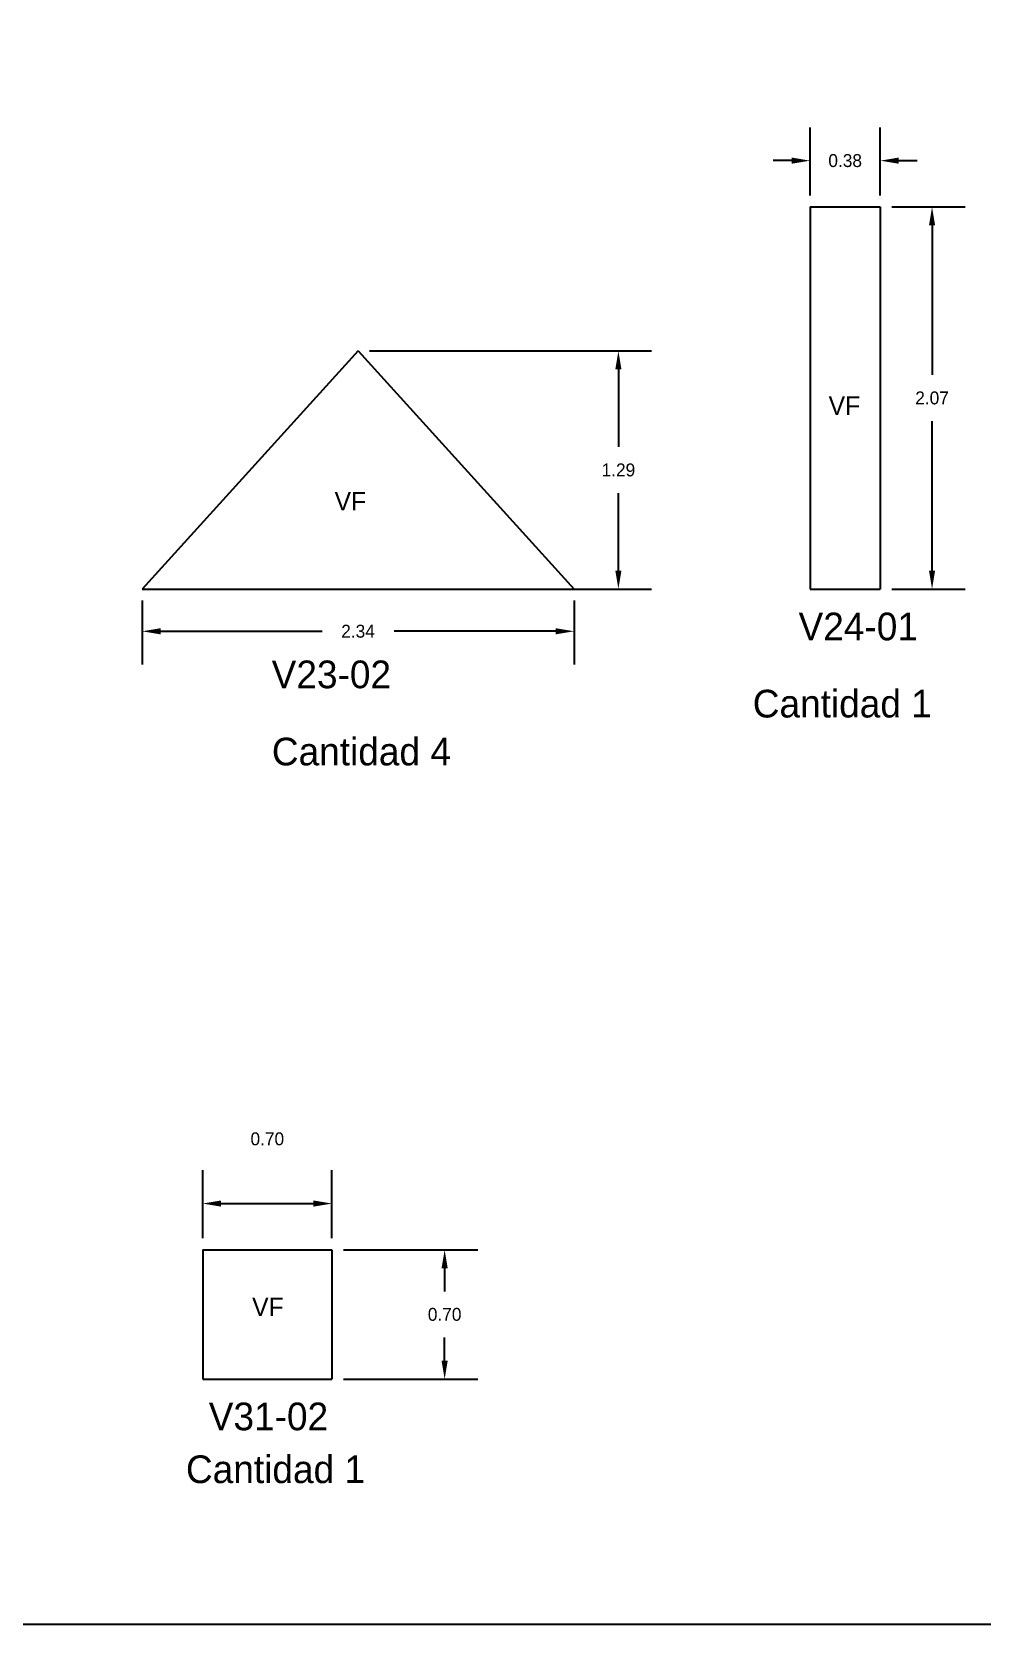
# Model space of a CAD drawing. Extents: x 48 to 72.1, y -38.6 to -0.2.
# Drawn here: x 63.01 to 68.15, y -38.65 to -30.02 of the extents above; entities that cross this region are included whole.
import ezdxf

# ---------------------------------------------------------------- set-up
doc = ezdxf.new("R2010")
doc.units = 0
doc.header["$MEASUREMENT"] = 0
doc.layers.get('0').update_dxf_attribs({"linetype": 'CONTINUOUS'})
doc.layers.get('DEFPOINTS').update_dxf_attribs({"linetype": 'CONTINUOUS'})
doc.layers.add('ROTULO', color=12, linetype='CONTINUOUS')
doc.styles.add('CAMILO', font='comic.ttf', dxfattribs={"height": 0.1})
doc.dimstyles.new('CAMILO', dxfattribs={"dimscale": 0, "dimtxt": 0.07, "dimasz": 0.1, "dimexe": 0.18, "dimexo": 0.0625, "dimgap": 0.09, "dimtad": 0, "dimtih": 1, "dimtoh": 1, "dimzin": 0, "dimtxsty": 'STANDARD', "dimcen": 0.09, "dimclrd": 2, "dimclre": 2, "dimclrt": 5, "dimazin": 3, "dimtfac": 1, "dimtofl": 0, "dimtmove": 0, "dimatfit": 3, "dimtolj": 1, "dimtzin": 0})

# ---------------------------------------------------------------- blocks, each defined once
blk = doc.blocks.new('*D51')
at = {"color": 2, "linetype": 'BYBLOCK'}
for p, q in [((27.4084, 2.9528), (28.9364, 2.9528)), ((28.7564, 2.8528), (28.7564, 2.4328)), ((28.7564, 1.7628), (28.7564, 2.1828)), ((27.4084, 1.6628), (28.9364, 1.6628))]:
    blk.add_line(p, q, dxfattribs=at)
for points in [[(28.7397, 2.8528), (28.773, 2.8528), (28.7564, 2.9528)], [(28.7397, 1.7628), (28.773, 1.7628), (28.7564, 1.6628)]]:
    blk.add_solid(points, dxfattribs=at)
at = {"layer": 'DEFPOINTS', "color": 0, "linetype": 'BYBLOCK'}
for p in [(27.3459, 2.9528), (27.3459, 1.6628), (28.7564, 1.6628)]:
    blk.add_point(p, dxfattribs=at)
at = {"color": 5, "linetype": 'BYBLOCK', "insert": (28.7564, 2.3078), "char_height": 0.07, "attachment_point": 5}
blk.add_mtext('\\A1;1.29', dxfattribs=at)
blk = doc.blocks.new('*D52')
at = {"color": 2, "linetype": 'BYBLOCK'}
for p, q in [((26.1759, 1.6003), (26.1759, 1.2541)), ((28.5159, 1.6003), (28.5159, 1.2541)), ((26.2759, 1.4341), (27.1509, 1.4341)), ((28.4159, 1.4341), (27.5409, 1.4341))]:
    blk.add_line(p, q, dxfattribs=at)
for points in [[(26.2759, 1.4508), (26.2759, 1.4175), (26.1759, 1.4341)], [(28.4159, 1.4508), (28.4159, 1.4175), (28.5159, 1.4341)]]:
    blk.add_solid(points, dxfattribs=at)
at = {"layer": 'DEFPOINTS', "color": 0, "linetype": 'BYBLOCK'}
for p in [(26.1759, 1.6628), (28.5159, 1.6628), (26.1759, 1.4341)]:
    blk.add_point(p, dxfattribs=at)
at = {"color": 5, "linetype": 'BYBLOCK', "insert": (27.3459, 1.4341), "char_height": 0.07, "attachment_point": 5}
blk.add_mtext('\\A1;2.34', dxfattribs=at)
blk = doc.blocks.new('*D54')
at = {"color": 2, "linetype": 'BYBLOCK'}
for p, q in [((29.9794, 3.7328), (30.3776, 3.7328)), ((30.1976, 3.6328), (30.1976, 2.8228)), ((30.1976, 1.7628), (30.1976, 2.5728)), ((29.9794, 1.6628), (30.3776, 1.6628))]:
    blk.add_line(p, q, dxfattribs=at)
for points in [[(30.181, 3.6328), (30.2143, 3.6328), (30.1976, 3.7328)], [(30.181, 1.7628), (30.2143, 1.7628), (30.1976, 1.6628)]]:
    blk.add_solid(points, dxfattribs=at)
at = {"layer": 'DEFPOINTS', "color": 0, "linetype": 'BYBLOCK'}
for p in [(29.9169, 3.7328), (29.9169, 1.6628), (30.1976, 1.6628)]:
    blk.add_point(p, dxfattribs=at)
at = {"color": 5, "linetype": 'BYBLOCK', "insert": (30.1976, 2.6978), "char_height": 0.07, "attachment_point": 5}
blk.add_mtext('\\A1;2.07', dxfattribs=at)
blk = doc.blocks.new('*D53')
at = {"color": 2, "linetype": 'BYBLOCK'}
for p, q in [((29.5369, 3.7953), (29.5369, 4.1634)), ((29.9169, 3.7953), (29.9169, 4.1634)), ((29.4369, 3.9834), (29.3369, 3.9834)), ((30.0169, 3.9834), (30.1169, 3.9834))]:
    blk.add_line(p, q, dxfattribs=at)
for points in [[(29.4369, 4.0001), (29.4369, 3.9668), (29.5369, 3.9834)], [(30.0169, 4.0001), (30.0169, 3.9668), (29.9169, 3.9834)]]:
    blk.add_solid(points, dxfattribs=at)
at = {"layer": 'DEFPOINTS', "color": 0, "linetype": 'BYBLOCK'}
for p in [(29.9169, 3.9834), (29.5369, 3.7328), (29.9169, 3.7328)]:
    blk.add_point(p, dxfattribs=at)
at = {"color": 5, "linetype": 'BYBLOCK', "insert": (29.7269, 3.9834), "char_height": 0.07, "attachment_point": 5}
blk.add_mtext('\\A1;0.38', dxfattribs=at)
blk = doc.blocks.new('*D87')
at = {"color": 2, "linetype": 'BYBLOCK'}
for p, q in [((62.5537, -36.6199), (63.2819, -36.6199)), ((63.1019, -36.7199), (63.1019, -36.8449)), ((63.1019, -37.2199), (63.1019, -37.0949)), ((62.5537, -37.3199), (63.2819, -37.3199))]:
    blk.add_line(p, q, dxfattribs=at)
for points in [[(63.0853, -36.7199), (63.1186, -36.7199), (63.1019, -36.6199)], [(63.0853, -37.2199), (63.1186, -37.2199), (63.1019, -37.3199)]]:
    blk.add_solid(points, dxfattribs=at)
at = {"layer": 'DEFPOINTS', "color": 0, "linetype": 'BYBLOCK'}
for p in [(62.4912, -36.6199), (62.4912, -37.3199), (63.1019, -37.3199)]:
    blk.add_point(p, dxfattribs=at)
at = {"color": 5, "linetype": 'BYBLOCK', "insert": (63.1019, -36.9699), "char_height": 0.07, "attachment_point": 5}
blk.add_mtext('\\A1;0.70', dxfattribs=at)
blk = doc.blocks.new('*D88')
at = {"color": 2, "linetype": 'BYBLOCK'}
for p, q in [((61.7912, -36.0174), (61.7912, -35.6493)), ((62.4912, -36.0174), (62.4912, -35.6493)), ((61.8912, -35.8293), (62.3912, -35.8293))]:
    blk.add_line(p, q, dxfattribs=at)
for points in [[(61.8912, -35.8126), (61.8912, -35.846), (61.7912, -35.8293)], [(62.3912, -35.8126), (62.3912, -35.846), (62.4912, -35.8293)]]:
    blk.add_solid(points, dxfattribs=at)
at = {"layer": 'DEFPOINTS', "color": 0, "linetype": 'BYBLOCK'}
for p in [(62.4912, -35.8293), (61.7912, -36.0799), (62.4912, -36.0799)]:
    blk.add_point(p, dxfattribs=at)
at = {"color": 5, "linetype": 'BYBLOCK', "insert": (62.1412, -35.4793), "char_height": 0.07, "attachment_point": 5}
blk.add_mtext('\\A1;0.70', dxfattribs=at)

msp = doc.modelspace()

# ---------------------------------------------------------------- linework, layer by layer
for p, q in [((67.2217, -30.971), (67.2217, -33.041)), ((67.2217, -30.971), (67.6017, -30.971)), ((67.2217, -30.971), (67.6017, -30.971)), ((67.2217, -30.971), (67.6017, -30.971)), ((67.6017, -30.971), (67.6017, -33.041)), ((67.6017, -30.971), (67.6017, -33.041)), ((64.7727, -31.751), (63.6027, -33.041)), ((64.7727, -31.751), (65.9427, -33.041)), ((63.6027, -33.041), (65.9427, -33.041)), ((67.2217, -33.041), (67.6017, -33.041)), ((63.9311, -36.6199), (63.9311, -37.3199)), ((63.9311, -36.6199), (64.6311, -36.6199)), ((63.9311, -36.6199), (64.6311, -36.6199)), ((64.6311, -36.6199), (64.6311, -37.3199)), ((64.6311, -36.6199), (64.6311, -37.3199)), ((63.9311, -37.3199), (64.6311, -37.3199))]:
    msp.add_line(p, q)
at = {"layer": 'ROTULO', "color": 5, "ltscale": 0.5}
msp.add_lwpolyline([(72.1438, -38.6476), (72.1438, -21.3976), (48.0188, -21.3976), (48.0188, -38.6476)], close=True, dxfattribs=at)

# ---------------------------------------------------------------- texts
at = {"attachment_point": 1, "style": 'CAMILO'}
for s, insert, char_height, width in [('VF', (67.3221, -31.9973), 0.1, 0.3242), ('VF', (64.6457, -32.515), 0.1, 0.3242), ('V24-01', (67.1592, -33.1685), 0.15, 1.047), ('V23-02', (64.3047, -33.428), 0.15, 1.047), ('Cantidad 1', (66.911, -33.5864), 0.15, 1.616821), ('Cantidad 4', (64.3057, -33.8459), 0.15, 1.616821), ('VF', (64.1988, -36.879), 0.1, 0.3242), ('V31-02', (63.9639, -37.4474), 0.15, 1.047), ('Cantidad 1', (63.8404, -37.7335), 0.15, 1.047)]:
    msp.add_mtext(s, dxfattribs=dict(at, insert=insert, char_height=char_height, width=width))

# ---------------------------------------------------------------- dimensions: what is measured, and where the dimension line sits
for base, p1, p2, picture, middle, set_off in [((67.6017, -30.7203), (67.2217, -30.971), (67.6017, -30.971), '*D53', (67.4117, -30.7203), (37.6848, -34.7037)), ((63.6027, -33.2696), (65.9427, -33.041), (63.6027, -33.041), '*D52', (64.7727, -33.2696), (37.4268, -34.7037)), ((64.6311, -36.3693), (63.9311, -36.6199), (64.6311, -36.6199), '*D88', (64.2811, -35.4793), (2.1399, -0.54))]:
    dim = msp.add_linear_dim(base=base, p1=p1, p2=p2, dimstyle='CAMILO', override={"dimscale": 1})
    dim.commit()
    dim.dimension.update_dxf_attribs({"geometry": picture, "text_midpoint": middle, "insert": set_off})
for base, p1, p2, picture, middle, set_off in [((67.8824, -33.041), (67.6017, -30.971), (67.6017, -33.041), '*D54', (67.8824, -32.006), (37.6848, -34.7037)), ((66.1831, -33.041), (64.7727, -31.751), (64.7727, -33.041), '*D51', (66.1831, -32.396), (37.4268, -34.7037)), ((65.2418, -37.3199), (64.6311, -36.6199), (64.6311, -37.3199), '*D87', (65.2418, -36.9699), (2.1399, 0))]:
    dim = msp.add_linear_dim(base=base, p1=p1, p2=p2, angle=90, dimstyle='CAMILO', override={"dimscale": 1})
    dim.commit()
    dim.dimension.update_dxf_attribs({"geometry": picture, "text_midpoint": middle, "insert": set_off})

doc.saveas('drawing.dxf')
